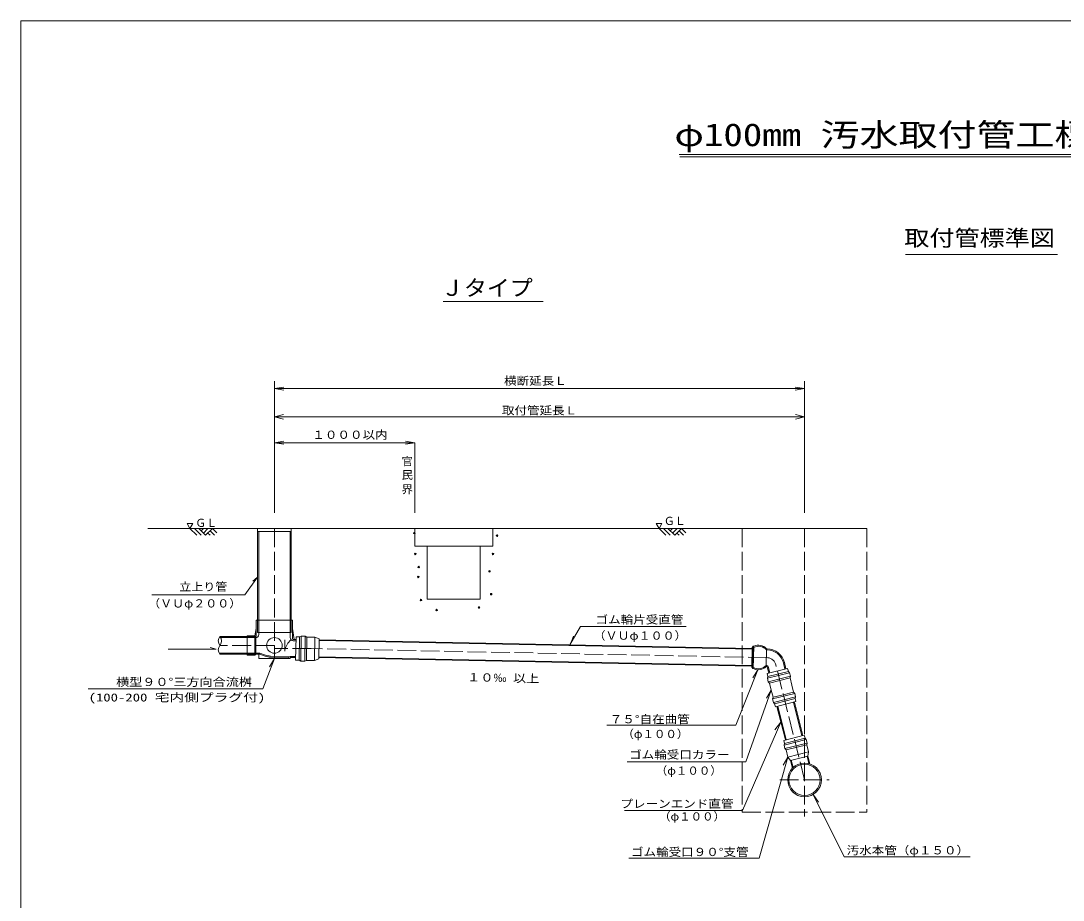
# Model space of a CAD drawing. Units: millimetres on the paper. Extents: x -398 to 406, y -282 to 282.
# Drawn here: x -398 to -63.7, y 0 to 282 of the extents above; entities that cross this region are included whole.
import ezdxf
from ezdxf.enums import TextEntityAlignment as Align

# ---------------------------------------------------------------- set-up
doc = ezdxf.new("R2010")
doc.units = ezdxf.units.MM
doc.header["$PDMODE"] = 32
doc.header["$PDSIZE"] = 0.5
doc.linetypes.add('DASHED', pattern=[7.5, 6, -1.5])
for name, color, linetype, lineweight in [('0-1__0-1__0-1_', 7, 'Continuous', 18), ('0-2__0-2__0-2_', 7, 'Continuous', 18), ('0-3__0-3__0-3_', 7, 'Continuous', 18), ('0-4__0-4__F-F_作業___1', 7, 'Continuous', 18)]:
    doc.layers.add(name, color=color, linetype=linetype, lineweight=lineweight)
doc.styles.add('ＭＳ ゴシック', font='')
doc.styles.get('ＭＳ ゴシック').set_extended_font_data('MS Gothic')

msp = doc.modelspace()

# ---------------------------------------------------------------- linework, layer by layer
at = {"layer": '0-1__0-1__0-1_'}
for p, q in [((-186.702, 238.38), (84.53, 238.38)), ((-322.078, 103.572), (-323.64, 102.322)), ((-335.388, 80.526), (-350.795, 80.526)), ((-335.388, 80.526), (-337.32, 81.043)), ((-163.596, 74.62), (-163.483, 81.089)), ((-163.49, 80.739), (-163.24, 80.735)), ((-163.483, 81.089), (-162.983, 81.08)), ((-163.352, 74.266), (-163.227, 81.435)), ((-162.977, 81.43), (-163.227, 81.435)), ((-162.977, 81.43), (-163.102, 74.261)), ((-158.94, 74.924), (-158.841, 80.623)), ((-158.699, 80.27), (-158.847, 80.273)), ((-158.693, 80.62), (-158.841, 80.623)), ((-163.596, 74.62), (-163.096, 74.611)), ((-163.59, 74.97), (-163.34, 74.966)), ((-163.102, 74.261), (-163.352, 74.266)), ((-158.792, 74.921), (-158.94, 74.924)), ((-158.786, 75.271), (-158.934, 75.274)), ((-158.688, 72.687), (-152.09, 74.332)), ((-158.154, 72.82), (-158.649, 74.807)), ((-157.814, 72.905), (-158.31, 74.892)), ((-152.963, 74.115), (-153.458, 76.102)), ((-152.623, 74.199), (-153.119, 76.186)), ((-151.848, 73.362), (-152.09, 74.332)), ((-158.446, 71.717), (-158.688, 72.687)), ((-158.592, 71.165), (-151.46, 72.943)), ((-158.592, 71.165), (-158.446, 71.717)), ((-158.313, 70.049), (-158.592, 71.165)), ((-158.446, 71.717), (-151.848, 73.362)), ((-158.313, 70.049), (-151.182, 71.828)), ((-151.46, 72.943), (-151.848, 73.362)), ((-151.182, 71.828), (-151.46, 72.943)), ((-151.328, 71.276), (-151.182, 71.828)), ((-150.759, 68.996), (-151.328, 71.276)), ((-157.926, 69.631), (-158.313, 70.049)), ((-157.357, 67.351), (-157.926, 69.631)), ((-157.357, 67.351), (-156.788, 65.07)), ((-150.759, 68.996), (-150.19, 66.715)), ((-156.934, 64.519), (-149.803, 66.297)), ((-156.788, 65.07), (-156.934, 64.519)), ((-156.934, 64.519), (-156.656, 63.403)), ((-156.656, 63.403), (-149.524, 65.181)), ((-156.268, 62.984), (-149.67, 64.629)), ((-156.026, 62.014), (-149.428, 63.659)), ((-150.19, 66.715), (-149.803, 66.297)), ((-149.803, 66.297), (-149.524, 65.181)), ((-149.524, 65.181), (-149.67, 64.629)), ((-149.67, 64.629), (-149.428, 63.659)), ((-156.656, 63.403), (-156.268, 62.984)), ((-156.268, 62.984), (-156.026, 62.014))]:
    msp.add_line(p, q, dxfattribs=at)
for points in [[(-322.078, 103.572), (-326.208, 97.954), (-355.999, 97.954)], [(-157.926, 69.631), (-154.627, 70.453), (-151.328, 71.276)], [(-156.788, 65.07), (-153.489, 65.893), (-150.19, 66.715)]]:
    msp.add_lwpolyline(points, dxfattribs=at)
for centre, radius, start, end in [((-161.477, 77.796), 3.613, 43.27401, 114.63915), ((-161.471, 78.146), 3.613, 43.27401, 114.63915), ((-158.795, 74.771), 5.5, 14, 89), ((-158.795, 74.771), 5.85, 14, 89), ((-161.483, 77.491), 3.613, 243.36085, 314.72599), ((-161.477, 77.84), 3.613, 243.36085, 314.72599), ((-158.795, 74.771), 0.15, 14, 89), ((-158.795, 74.771), 0.5, 14, 89)]:
    msp.add_arc(centre, radius, start, end, dxfattribs=at)
at = {"layer": '0-2__0-2__0-2_'}
for p, q in [((-186.91, 239.18), (84.53, 239.18)), ((-114.288, 207.032), (-65.516, 207.032)), ((-262.54, 191.994), (-230.54, 191.994)), ((-316.678, 124.195), (-316.678, 166.406)), ((-313.678, 164.549), (-316.678, 164.049)), ((-316.678, 164.049), (-146.678, 164.049)), ((-313.678, 163.549), (-316.678, 164.049)), ((-149.678, 164.549), (-146.678, 164.049)), ((-149.678, 163.549), (-146.678, 164.049)), ((-146.678, 124.195), (-146.678, 166.406)), ((-313.678, 147.195), (-316.678, 146.695)), ((-274.678, 147.195), (-271.678, 146.695)), ((-316.678, 146.695), (-271.678, 146.695)), ((-313.678, 146.195), (-316.678, 146.695)), ((-274.678, 146.195), (-271.678, 146.695)), ((-271.678, 124.195), (-271.678, 146.695)), ((-344.707, 120.819), (-342.832, 120.819)), ((-194.283, 120.819), (-192.408, 120.819)), ((-126.678, 119.195), (-357.296, 119.195)), ((-343.769, 119.195), (-341.593, 117.019)), ((-342.347, 119.195), (-340.17, 117.019)), ((-340.925, 119.195), (-338.748, 117.019)), ((-340.838, 119.195), (-340.881, 119.152)), ((-339.416, 119.195), (-340.17, 118.441)), ((-337.994, 119.195), (-339.459, 117.73)), ((-336.572, 119.195), (-338.748, 117.019)), ((-338.037, 117.73), (-337.326, 117.019)), ((-337.326, 118.441), (-335.904, 117.019)), ((-336.572, 119.195), (-335.149, 117.773)), ((-322.078, 119.195), (-322.078, 85.795)), ((-322.078, 118.195), (-311.278, 118.195)), ((-321.728, 85.195), (-321.728, 118.195)), ((-311.628, 84.195), (-311.628, 118.195)), ((-311.278, 119.195), (-311.278, 85.795)), ((-271.678, 113.534), (-271.678, 119.195)), ((-246.678, 119.195), (-246.678, 113.534)), ((-193.345, 119.195), (-191.169, 117.019)), ((-191.923, 119.195), (-189.746, 117.019)), ((-190.501, 119.195), (-188.324, 117.019)), ((-190.414, 119.195), (-190.457, 119.152)), ((-188.992, 119.195), (-189.746, 118.441)), ((-187.57, 119.195), (-189.035, 117.73)), ((-186.148, 119.195), (-188.324, 117.019)), ((-187.613, 117.73), (-186.902, 117.019)), ((-186.902, 118.441), (-185.48, 117.019)), ((-186.148, 119.195), (-184.725, 117.773)), ((-271.678, 113.534), (-246.678, 113.534)), ((-267.678, 113.534), (-270.509, 113.534)), ((-267.678, 98.034), (-267.678, 113.534)), ((-267.678, 96.551), (-267.678, 113.534)), ((-250.695, 113.534), (-267.678, 113.534)), ((-250.695, 113.534), (-250.695, 96.551)), ((-247.865, 113.534), (-250.695, 113.534)), ((-250.695, 96.551), (-267.678, 96.551)), ((-322.503, 87.128), (-322.928, 84.795)), ((-310.853, 89.795), (-322.503, 89.795)), ((-322.503, 89.795), (-322.503, 84.745)), ((-310.853, 83.77), (-310.853, 89.795)), ((-310.853, 87.128), (-310.353, 83.57)), ((-221.892, 81.91), (-218.48, 87.768)), ((-218.48, 87.768), (-184.678, 87.768)), ((-334.178, 84.545), (-325.428, 84.545)), ((-333.948, 84.195), (-322.928, 84.195)), ((-322.928, 84.795), (-325.428, 84.795)), ((-325.428, 84.795), (-325.428, 78.595)), ((-322.703, 84.545), (-325.428, 84.545)), ((-322.928, 84.795), (-322.678, 84.545)), ((-322.928, 84.545), (-322.928, 78.845)), ((-322.728, 84.195), (-322.928, 84.195)), ((-322.678, 84.545), (-322.678, 78.845)), ((-311.278, 85.795), (-322.078, 85.795)), ((-309.763, 83.57), (-310.653, 83.57)), ((-220.797, 84.705), (-221.875, 81.861)), ((-313.312, 79.809), (-313.312, 83.445)), ((-309.77, 83.195), (-310.628, 83.195)), ((-163.494, 80.467), (-302.343, 83.244)), ((-163.489, 80.742), (-302.338, 83.519)), ((-334.409, 79.195), (-322.928, 79.195)), ((-334.178, 78.845), (-325.428, 78.845)), ((-325.428, 78.845), (-321.388, 78.845)), ((-322.928, 78.595), (-325.428, 78.595)), ((-321.328, 79.195), (-322.928, 79.195)), ((-322.928, 78.595), (-322.678, 78.845)), ((-321.678, 77.495), (-321.678, 78.845)), ((-311.678, 77.495), (-321.678, 77.495)), ((-319.67, 78.241), (-321.388, 78.845)), ((-319.554, 78.571), (-321.328, 79.195)), ((-316.678, 77.495), (-320.432, 67.81)), ((-318.229, 74.878), (-316.678, 77.495)), ((-312.028, 77.85), (-317.974, 77.938)), ((-311.678, 78.195), (-317.969, 78.288)), ((-312.028, 77.85), (-312.028, 77.495)), ((-309.858, 78.195), (-311.678, 78.195)), ((-311.678, 77.82), (-311.678, 77.495)), ((-309.864, 77.82), (-311.678, 77.82)), ((-163.59, 74.993), (-302.439, 77.77)), ((-163.585, 75.268), (-302.434, 78.045)), ((-161.702, 73.884), (-168.749, 56.077)), ((-163.271, 71.279), (-161.702, 73.884)), ((-320.432, 67.81), (-376.446, 67.81)), ((-157.357, 67.351), (-165.536, 44.325)), ((-158.926, 64.745), (-157.357, 67.351)), ((-147.252, 52.758), (-149.938, 63.532)), ((-152.831, 51.367), (-155.517, 62.141)), ((-152.564, 51.433), (-155.25, 62.208)), ((-147.518, 52.691), (-150.205, 63.466)), ((-154.248, 57.052), (-166.619, 28.794)), ((-154.248, 57.052), (-156.165, 54.658)), ((-210.039, 56.077), (-168.749, 56.077)), ((-146.742, 52.885), (-153.34, 51.24)), ((-153.098, 50.269), (-153.34, 51.24)), ((-146.112, 51.496), (-153.244, 49.718)), ((-153.244, 49.718), (-153.098, 50.269)), ((-146.5, 51.915), (-153.098, 50.269)), ((-145.834, 50.38), (-152.966, 48.602)), ((-146.5, 51.915), (-146.742, 52.885)), ((-146.112, 51.496), (-146.5, 51.915)), ((-145.834, 50.38), (-146.112, 51.496)), ((-145.98, 49.828), (-145.834, 50.38)), ((-152.966, 48.602), (-153.244, 49.718)), ((-152.578, 48.183), (-152.966, 48.602)), ((-145.98, 49.828), (-152.578, 48.183)), ((-152.01, 45.903), (-152.578, 48.183)), ((-145.412, 47.548), (-152.01, 45.903)), ((-145.412, 47.548), (-145.98, 49.828)), ((-145.594, 46.214), (-145.412, 47.548)), ((-165.536, 44.325), (-203.596, 44.325)), ((-152.01, 45.903), (-161.253, 13.513)), ((-153.578, 43.298), (-152.01, 45.903)), ((-151.222, 44.811), (-152.01, 45.903)), ((-145.594, 46.214), (-151.222, 44.811)), ((-150.574, 42.315), (-151.198, 44.817)), ((-150.346, 42.538), (-150.931, 44.884)), ((-145.301, 43.796), (-145.885, 46.142)), ((-144.995, 43.706), (-145.619, 46.208)), ((-143.956, 33.912), (-133.936, 13.871)), ((-143.956, 33.912), (-142.167, 31.452)), ((-166.619, 28.794), (-204.449, 28.794)), ((-161.253, 13.513), (-203.012, 13.513)), ((-133.936, 13.871), (-93.56, 13.871))]:
    msp.add_line(p, q, dxfattribs=at)
at = {"layer": '0-2__0-2__0-2_', "color": 1}
for p, q in [((-316.678, 154.994), (-313.781, 155.771)), ((-316.678, 154.994), (-313.781, 154.218)), ((-146.678, 154.994), (-149.576, 155.771))]:
    msp.add_line(p, q, dxfattribs=at)
at = {"layer": '0-2__0-2__0-2_', "linetype": 'DASHED'}
for p, q in [((-316.678, 119.195), (-316.678, 77.495)), ((-166.678, 119.195), (-166.678, 28.175)), ((-146.678, 119.195), (-146.678, 26.854)), ((-126.678, 119.195), (-126.678, 28.175)), ((-316.678, 81.695), (-334.178, 81.695)), ((-304.928, 80.695), (-316.678, 80.695)), ((-158.743, 77.771), (-304.928, 80.695)), ((-146.678, 38.575), (-155.884, 75.497)), ((-154.578, 38.575), (-138.778, 38.575)), ((-166.678, 28.175), (-126.678, 28.175))]:
    msp.add_line(p, q, dxfattribs=at)
at = {"layer": '0-2__0-2__0-2_', "color": 1}
msp.add_lwpolyline([(-316.678, 154.994), (-146.678, 154.994), (-149.576, 154.218)], dxfattribs=at)
at = {"layer": '0-2__0-2__0-2_'}
for points in [[(-344.707, 120.819), (-343.769, 119.195), (-342.832, 120.819)], [(-194.283, 120.819), (-193.345, 119.195), (-192.408, 120.819)]]:
    msp.add_lwpolyline(points, dxfattribs=at)
for centre, radius in [((-316.678, 81.695), 2.5), ((-146.678, 38.575), 5.4), ((-146.678, 38.575), 5)]:
    msp.add_circle(centre, radius, dxfattribs=at)
for centre, radius, start, end in [((-332.398, 83.12), 2.281, 141.33038, 218.66962), ((-335.959, 83.12), 2.281, 321.33038, 38.66962), ((-322.728, 85.195), 1, 270, 0), ((-322.703, 84.745), 0.2, 270, 0), ((-310.628, 84.195), 1, 180, 270), ((-310.653, 83.77), 0.2, 180, 270), ((-332.398, 80.27), 2.281, 141.33038, 218.66962), ((-307.85, 79.122), 5.566, 129.04119, 168.88616), ((-317.895, 83.288), 5.35, 250.62173, 269.15093), ((-317.895, 83.288), 5, 250.62173, 269.15093)]:
    msp.add_arc(centre, radius, start, end, dxfattribs=at)
at = {"layer": '0-2__0-2__0-2_', "linetype": 'DASHED'}
msp.add_arc((-158.795, 74.771), 3, 14, 89, dxfattribs=at)
at = {"layer": '0-2__0-2__0-2_'}
for p in [(-271.804, 117.748), (-245.273, 116.908), (-271.524, 111.027), (-246.599, 111.027), (-270.404, 106.826), (-270.544, 103.663), (-247.719, 105.484), (-247.159, 98.145), (-269.703, 96.242), (-251.08, 93.862), (-264.663, 93.021)]:
    msp.add_point(p, dxfattribs=at)
at = {"layer": '0-3__0-3__0-3_'}
for p, q in [((-309.748, 84.434), (-309.88, 76.956)), ((-308.648, 84.415), (-309.748, 84.434)), ((-308.648, 84.415), (-308.78, 76.936)), ((-308.093, 84.708), (-308.235, 76.624)), ((-306.828, 84.686), (-306.97, 76.602)), ((-306.284, 84.374), (-306.828, 84.686)), ((-306.284, 84.374), (-306.415, 76.895)), ((-303.699, 84.328), (-303.83, 76.849)), ((-302.334, 83.754), (-302.446, 77.375)), ((-308.78, 76.936), (-309.88, 76.956)), ((-308.235, 76.624), (-308.78, 76.936)), ((-306.415, 76.895), (-306.97, 76.602)), ((-306.97, 76.602), (-308.235, 76.624))]:
    msp.add_line(p, q, dxfattribs=at)
for points in [[(-306.828, 84.686), (-308.093, 84.708), (-308.648, 84.415)], [(-302.334, 83.754), (-303.699, 84.328), (-306.284, 84.374)], [(-302.446, 77.375), (-303.83, 76.849), (-306.415, 76.895)]]:
    msp.add_lwpolyline(points, dxfattribs=at)
at = {"layer": '0-4__0-4__F-F_作業___1'}
for p, q in [((-398, 282), (405.5, 282)), ((-398, -282), (-398, 282))]:
    msp.add_line(p, q, dxfattribs=at)

# ---------------------------------------------------------------- texts
at = {"layer": '0-1__0-1__0-1_', "style": 'ＭＳ ゴシック', "width": 1.1}
msp.add_text('立上り管', height=2.566, dxfattribs=at).set_placement((-347.196, 98.447), align=Align.BOTTOM_LEFT)
at = {"layer": '0-2__0-2__0-2_', "style": 'ＭＳ ゴシック'}
for s, height, width, p in [('φ100mm 汚水取付管工標準図（３／３）', 7.331, 1.25, (-188.409, 239.61)), ('取付管標準図', 5.132, 1.15, (-114.686, 208.258)), ('Ｊタイプ', 5.132, 1.05, (-263.258, 192.259)), ('横断延長Ｌ', 2.566, 1.15, (-243.032, 164.482)), ('１０００以内', 2.566, 1.15, (-304.528, 147.177)), ('官', 2.566, 1.05, (-275.907, 138.685)), ('民', 2.566, 1.05, (-275.907, 134.305)), ('界', 2.566, 1.05, (-275.907, 129.71)), ('（ＶＵφ２００）', 2.566, 1.1, (-357.181, 93.087)), ('（ＶＵφ１００）', 2.566, 1.1, (-214.364, 82.76)), ('横型９０°三方向合流桝', 2.566, 1.2, (-367.448, 67.906)), ('(100-200 宅内側プラグ付)', 2.566, 1.35, (-376.273, 62.944)), ('７５°自在曲管', 2.566, 1.15, (-209.13, 55.957)), ('（φ１００）', 2.566, 1.05, (-205.093, 51.21)), ('ゴム輪受口カラー', 2.566, 1.15, (-202.926, 44.593)), ('（φ１００）', 2.566, 1.05, (-194.379, 39.458)), ('プレーンエンド直管', 2.566, 1.15, (-205.7, 28.828)), ('（φ１００）', 2.566, 1.05, (-193.336, 24.762)), ('ゴム輪受口９０°支管', 2.566, 1.15, (-202.346, 13.376)), ('汚水本管（φ１５０）', 2.566, 1.15, (-133.186, 13.905))]:
    msp.add_text(s, height=height, dxfattribs=dict(at, width=width)).set_placement(p, align=Align.BOTTOM_LEFT)
at = {"layer": '0-2__0-2__0-2_', "color": 1, "style": 'ＭＳ ゴシック', "width": 1.15}
msp.add_text('取付管延長Ｌ', height=2.566, dxfattribs=at).set_placement((-243.718, 154.994), align=Align.BOTTOM_LEFT)
at = {"layer": '0-2__0-2__0-2_', "style": 'ＭＳ ゴシック'}
for p in [(-342.061, 118.924), (-191.804, 119.545)]:
    msp.add_text('ＧＬ', height=2.566, dxfattribs=at).set_placement(p, align=Align.BOTTOM_LEFT)
at = {"layer": '0-2__0-2__0-2_', "style": 'ＭＳ ゴシック', "width": 1.2}
msp.add_text('１０‰ 以上', height=2.566, rotation=358.854, dxfattribs=at).set_placement((-254.867, 69.449), align=Align.BOTTOM_LEFT)
at = {"layer": '0-3__0-3__0-3_', "style": 'ＭＳ ゴシック', "width": 1.15}
msp.add_text('ゴム輪片受直管', height=2.566, dxfattribs=at).set_placement((-213.694, 87.896), align=Align.BOTTOM_LEFT)

doc.saveas('drawing.dxf')
